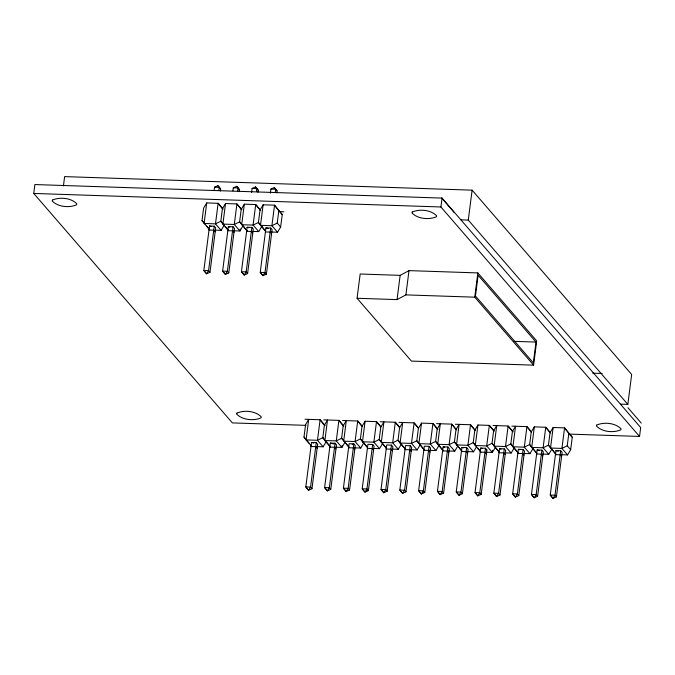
<?xml version="1.0" encoding="UTF-8"?>
<svg xmlns="http://www.w3.org/2000/svg" width="675" height="675" viewBox="0 0 675 675"><rect width="100%" height="100%" fill="white"/><g stroke="black" fill="none" stroke-linecap="round" stroke-linejoin="round"><path stroke-width="1.01" d="M306.028 425.351L232.377 422.904L33.75 193.447L34.889 184.553L442.049 198.087L640.676 427.545L639.537 436.438L569.05 434.093M63.433 185.903L64.623 176.614L472.112 190.164L631.665 374.473L627.834 404.392L620.46 404.148M206.66 226.083L209.722 229.972L202.011 220.582L203.605 208.128L206.719 202.922L218.118 203.302L223.13 209.09M206.719 202.922L204.086 223.467L215.485 223.847L220.818 221.206L222.413 208.752L225.526 203.546L236.925 203.926L241.937 209.714M209.528 226.007L203.833 270.489L206.601 273.814L209.984 272.287L215.688 227.812L214.262 226.167L209.528 226.007L211.064 226.462M214.11 190.24L214.498 187.194L217.89 185.667L220.657 188.992L220.396 191.025M214.262 226.167L208.567 270.641L206.601 273.814L203.833 270.489L208.567 270.641L209.984 272.287M218.843 190.401L219.24 187.355L217.89 185.667M225.526 203.546L222.893 224.092L228.53 230.597L225.458 226.707M228.327 226.631L222.632 271.114L225.399 274.438L228.791 272.911L234.487 228.437L233.069 226.792L228.327 226.631L229.871 227.087M232.909 190.865L233.305 187.819L236.689 186.292L239.465 189.616L239.203 191.649M233.069 226.792L227.374 271.266L225.399 274.438L222.632 271.114L227.374 271.266L228.791 272.911M237.651 191.025L238.039 187.979L236.689 186.292M260.736 210.338L255.724 204.55L244.325 204.171L241.211 209.377L239.617 221.83L247.328 231.23L243.65 226.555M240.19 228.926L239.929 230.977L233.71 230.774M244.325 204.171L241.692 224.716L253.091 225.096L258.424 222.455L260.018 210.001L263.132 204.803L274.531 205.175L282.243 214.574L280.648 227.028L277.535 232.234L271.316 232.023M247.134 227.264L241.439 271.738L244.207 275.062L247.598 273.535L253.294 229.061L251.868 227.416L247.134 227.264L248.67 227.711M251.589 192.51L252.104 188.443L255.496 186.916L258.263 190.24L258.002 192.274M251.868 227.416L246.172 271.89L244.207 275.062L241.439 271.738L246.172 271.89L247.598 273.535M256.449 191.649L256.846 188.603L255.496 186.916M263.132 204.803L260.499 225.34L265.511 231.128M265.933 227.888L260.238 272.363L263.005 275.687L266.397 274.16L272.093 229.686L270.675 228.04L265.933 227.888L268.245 228.563M270.388 193.134L270.911 189.068L274.303 187.54L277.071 190.873L276.809 192.898M270.675 228.04L264.98 272.523L263.005 275.687L260.238 272.363L264.98 272.523L266.397 274.16M275.257 192.274L275.645 189.228L274.303 187.54M280.648 227.028L277.231 223.079L278.826 210.625L274.531 205.175L271.898 225.72L277.535 232.234M316.887 446.597L323.106 446.799L326.219 441.602L330.505 447.044L324.869 440.539L327.502 419.993L324.397 425.199L322.802 437.653L317.469 440.286L306.07 439.906L303.995 437.029L305.589 424.575L308.703 419.369L306.07 439.906L311.707 446.42L310.483 444.867M311.504 442.454L305.809 486.928L308.576 490.261L311.968 488.734L317.663 444.251L316.246 442.614L311.504 442.454L313.816 443.129M316.246 442.614L310.551 487.088L308.576 490.261L305.809 486.928L310.551 487.088L311.968 488.734M330.311 443.078L324.616 487.561L327.383 490.885L330.775 489.358L336.471 444.876L335.053 443.239L330.311 443.078L332.623 443.753M357.067 298.274L360.172 274.016L400.148 275.349L408.999 270.624L477.858 272.919L536.701 340.892L533.587 365.15L411.438 361.091L357.067 298.274L397.043 299.607L405.894 294.891L474.744 297.177L533.587 365.15M380.894 426.693L376.507 421.622L365.108 421.242L362.002 426.448L360.408 438.902L355.075 441.543L343.676 441.163L346.309 420.618L343.195 425.824L341.601 438.278L349.312 447.668L345.018 442.226L341.913 447.424L335.694 447.221M342.174 445.373L341.913 447.424L336.277 440.91L324.869 440.539L322.802 437.653L324.169 439.231M349.574 489.983L355.269 445.508L353.852 443.863L349.118 443.703L343.415 488.185L346.182 491.51L349.574 489.983L348.157 488.337L343.415 488.185L346.182 491.51L348.157 488.337L353.852 443.863L352.198 444.606M365.108 421.242L362.475 441.788L367.487 447.576M372.659 444.487L366.955 488.962L364.989 492.134L362.222 488.81L367.917 444.336L372.659 444.487L374.077 446.133L368.381 490.607L364.989 492.134L362.222 488.81L366.955 488.962L368.381 490.607L366.483 490.539M397.043 299.607L400.148 275.349M405.093 448.824L400.089 443.036L402.713 422.499L399.608 427.697L398.014 440.151L392.681 442.792L381.282 442.412L383.915 421.875L380.801 427.073L379.207 439.526L386.294 448.2M405.894 294.891L408.999 270.624M391.458 445.112L385.762 489.586L383.797 492.758L381.021 489.434L386.724 444.96L391.458 445.112L392.884 446.757L387.18 491.231L383.797 492.758L381.021 489.434L385.762 489.586L387.18 491.231M410.265 445.736L404.561 490.219L402.595 493.383L399.828 490.058L405.523 445.584L410.265 445.736L411.683 447.382L405.987 491.856L402.595 493.383L399.828 490.058L404.561 490.219L405.987 491.856M639.537 436.438L440.91 206.98L442.049 198.087M437.932 429.292L432.92 423.503L421.521 423.124L418.407 428.321L416.812 440.775L424.524 450.174L416.812 440.775L411.488 443.416L400.089 443.036L398.014 440.151L405.11 448.765M421.521 423.124L418.888 443.661L430.287 444.04L435.62 441.399L437.214 428.946L440.319 423.748L437.695 444.285L443.332 450.799L439.653 446.124M429.064 446.361L423.368 490.843L421.402 494.007L418.635 490.683L424.33 446.209L429.064 446.361L430.49 448.006L424.786 492.48L421.402 494.007L418.635 490.683L423.368 490.843L424.786 492.48L422.896 492.421M627.834 404.392L468.281 220.084L472.112 190.164M443.129 446.833L437.434 491.307L440.201 494.632L443.593 493.104L449.288 448.63L447.871 446.993L443.129 446.833L444.673 447.28M447.871 446.993L442.176 491.468L440.201 494.632L437.434 491.307L442.176 491.468L443.593 493.104M494.345 431.165L489.333 425.377L477.934 424.997L474.82 430.194L473.226 442.648L467.893 445.289L456.494 444.909L459.127 424.373L456.013 429.57L454.418 442.024L462.13 451.423L459.068 447.533M474.744 297.177L477.858 272.919M461.936 447.458L456.241 491.932L459.008 495.256L462.392 493.729L468.096 449.255L466.67 447.618L461.936 447.458L463.472 447.905M466.67 447.618L460.974 492.092L459.008 495.256L456.241 491.932L460.974 492.092L462.392 493.729M477.934 424.997L475.301 445.534L480.938 452.048M480.735 448.082L475.04 492.556L477.807 495.88L481.199 494.353L486.894 449.879L485.477 448.242L480.735 448.082L482.279 448.529M485.477 448.242L479.782 492.716L477.807 495.88L475.04 492.556L479.782 492.716L481.199 494.353M550.749 433.038L545.737 427.25L534.338 426.87L531.233 432.076L529.639 444.53L524.306 447.162L512.907 446.782L510.832 443.905L517.928 452.52L512.907 446.782L515.54 426.246L512.426 431.452L510.832 443.905L505.499 446.538L494.1 446.158L496.733 425.621L493.627 430.827L492.024 443.281L499.112 451.946L492.024 443.281L486.7 445.913L475.301 445.534L473.226 442.648L475.959 445.812M492.598 450.377L492.337 452.427L486.118 452.216M499.542 448.706L493.847 493.18L496.614 496.505L500.006 494.977L505.702 450.503L504.276 448.867L499.542 448.706L501.078 449.153M504.276 448.867L498.58 493.341L496.614 496.505L493.847 493.18L498.58 493.341L500.006 494.977M518.349 449.331L512.646 493.805L515.413 497.129L518.805 495.61L524.5 451.128L523.083 449.491L518.349 449.331L519.885 449.786M535.992 342.082L533.334 362.855L475.453 295.988L478.111 275.214L535.992 342.082L514.088 341.356M523.083 449.491L517.388 493.965L515.413 497.129L512.646 493.805L517.388 493.965L518.805 495.61M534.338 426.87L531.706 447.415L536.718 453.203M537.148 449.955L531.453 494.438L534.22 497.762L537.612 496.235L543.308 451.752L541.89 450.115L537.148 449.955L539.46 450.63M541.89 450.115L536.186 494.589L534.22 497.762L531.453 494.438L536.186 494.589L537.612 496.235M561.33 454.722L567.548 454.925L570.662 449.727L572.257 437.273L564.545 427.874L553.146 427.494L550.032 432.7L548.438 445.154L556.149 454.545L548.438 445.154L543.113 447.787L531.706 447.415L529.639 444.53L536.735 453.144M553.146 427.494L550.513 448.04L561.912 448.419L567.245 445.778L568.839 433.325L564.545 427.874L561.912 448.419L567.548 454.925M555.955 450.579L550.252 495.062L553.019 498.386L556.411 496.859L562.106 452.385L560.689 450.74L555.955 450.579L558.259 451.254M560.689 450.74L554.993 495.214L553.019 498.386L550.252 495.062L554.993 495.214L556.411 496.859M214.903 230.15L221.122 230.352L224.235 225.155L220.818 221.206L222.893 224.092L234.293 224.471L239.617 221.83L242.35 224.986M243.034 225.779L239.929 230.977L234.293 224.471L236.925 203.926L241.211 209.377M252.509 231.398L258.727 231.609L261.841 226.403L258.424 222.455L260.499 225.34L271.898 225.72L277.231 223.079M354.493 447.846L360.712 448.048L363.825 442.851L360.408 438.902L362.475 441.788L373.882 442.167L379.207 439.526L386.302 448.141M373.3 448.47L379.519 448.673L382.624 443.475M392.099 449.094L398.317 449.305L401.431 444.099M410.906 449.719L417.125 449.93L420.23 444.724M429.705 450.343L435.923 450.554L439.037 445.348L435.62 441.399L437.695 444.285L449.094 444.665L454.418 442.024L457.152 445.188M448.512 450.968L454.731 451.178L457.836 445.972M467.311 451.592L473.529 451.803L476.643 446.597M495.45 447.221L492.337 452.427L486.7 445.913L489.333 425.377L493.627 430.827M504.925 452.849L511.144 453.052L514.249 447.854M523.724 453.473L529.942 453.676L533.056 448.478M542.531 454.098L548.75 454.3L551.855 449.103M333.391 443.981L335.053 443.239L329.349 487.713L327.383 490.885L324.616 487.561L329.349 487.713L330.775 489.358M214.498 187.194L219.24 187.355L220.657 188.992M233.305 187.819L238.039 187.979L239.465 189.616M252.104 188.443L256.846 188.603L258.263 190.24M270.911 189.068L275.645 189.228L277.071 190.873M33.75 193.447L440.91 206.98M280.167 211.688L283.871 211.815M460.907 219.839L468.281 220.084M209.005 230.057L213.747 230.209L215.165 231.854M227.812 230.681L232.546 230.833L233.972 232.478M246.62 231.306L251.353 231.457L252.771 233.103M265.418 231.93L270.16 232.09L271.578 233.727M592.701 373.182L602.184 373.494M304.999 419.251L320.102 419.749L325.114 425.537M323.798 419.875L338.901 420.373L343.913 426.161M342.605 420.5L357.708 420.998L362.095 426.068M380.211 421.748L395.314 422.246L399.701 427.317M399.018 422.373L414.121 422.879L418.5 427.942M436.624 423.622L451.727 424.128L456.73 429.916M455.423 424.246L470.526 424.752L475.538 430.54M493.028 425.495L508.132 426.001L513.143 431.789M511.836 426.127L526.939 426.625L531.318 431.688M310.989 446.496L315.731 446.656L317.149 448.301M329.797 447.128L334.53 447.28L335.956 448.926M348.595 447.753L353.337 447.905L354.755 449.55M367.402 448.377L372.136 448.529L373.562 450.174M386.201 449.002L390.943 449.153L392.361 450.799M405.008 449.626L409.742 449.786L411.168 451.423M423.807 450.25L428.549 450.411L429.967 452.048M442.614 450.875L447.348 451.035L448.774 452.672M461.413 451.499L466.155 451.659L467.572 453.296M480.22 452.123L484.962 452.284L486.38 453.921M499.028 452.748L503.761 452.908L505.178 454.545M517.826 453.372L522.568 453.532L523.986 455.178M536.633 454.005L541.367 454.157L542.793 455.802M555.432 454.629L560.174 454.781L561.592 456.427M485.359 449.432L486.894 449.879M627.936 407.717L641.25 423.098M441.737 198.079L454.385 212.693M568.839 433.325L572.257 437.273M567.245 445.778L570.662 449.727M548.75 454.3L543.113 447.787L545.737 427.25L550.032 432.7M529.942 453.676L524.306 447.162L526.939 426.625L531.233 432.076M511.144 453.052L505.499 446.538L508.132 426.001L512.426 431.452M278.826 210.625L282.243 214.574M473.529 451.803L467.893 445.289L470.526 424.752L474.82 430.194M454.731 451.178L449.094 444.665L451.727 424.128L456.013 429.57M258.727 231.609L253.091 225.096L255.724 204.55L260.018 210.001M435.923 450.554L430.287 444.04L432.92 423.503L437.214 428.946M417.125 449.93L411.488 443.416L414.121 422.879L418.407 428.321M221.122 230.352L215.485 223.847L218.118 203.302L222.413 208.752M202.011 220.582L205.428 224.53M398.317 449.305L392.681 442.792L395.314 422.246L399.608 427.697M379.519 448.673L373.882 442.167L376.507 421.622L380.801 427.073M360.712 448.048L355.075 441.543L357.708 420.998L362.002 426.448M342.968 439.855L341.601 438.278L336.277 440.91L338.901 420.373L343.195 425.824M323.106 446.799L317.469 440.286L320.102 419.749L324.397 425.199M303.995 437.029L309.251 443.306M477.866 448.158L480.322 451.271M261.841 226.403L265.52 231.069M363.825 442.851L367.504 447.517M52.507 200.045L52.178 200.998C57.831 206.98 69.162 208.086 76.57 204.829L76.899 203.875C71.255 197.893 59.915 196.788 52.507 200.045M236.933 413.092L236.613 414.045C242.257 420.027 253.589 421.132 261.006 417.876L261.326 416.931C255.682 410.948 244.342 409.835 236.933 413.092M412.29 212.009L411.961 212.954C417.614 218.936 428.946 220.042 436.354 216.793L436.683 215.84C431.03 209.857 419.698 208.752 412.29 212.009M596.717 425.056L596.388 426.001C602.041 431.992 613.373 433.097 620.781 429.84L621.11 428.887C615.457 422.904 604.125 421.799 596.717 425.056"/></g></svg>
